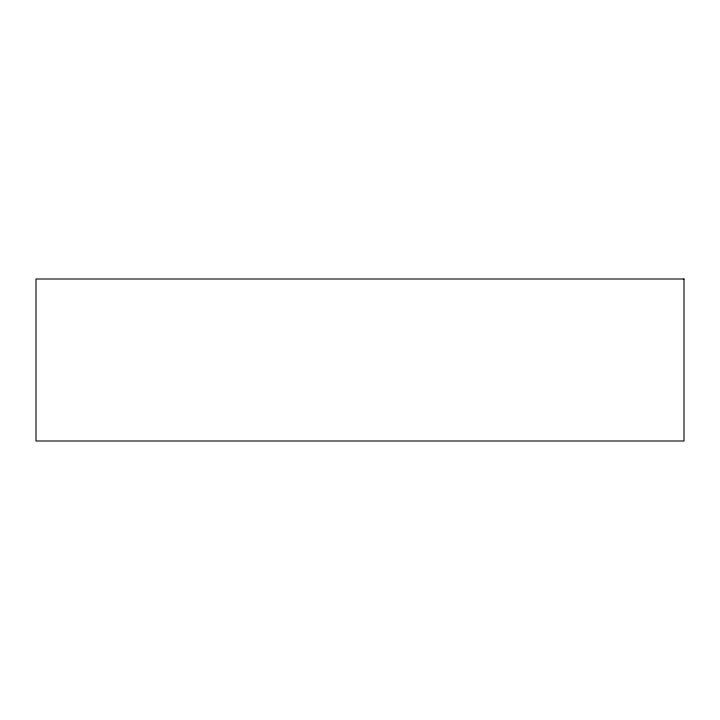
<?xml version="1.0" encoding="UTF-8"?>
<svg xmlns="http://www.w3.org/2000/svg" width="720" height="720" viewBox="0 0 720 720"><rect width="100%" height="100%" fill="white"/><g stroke="black" fill="none" stroke-linecap="round" stroke-linejoin="round"><path stroke-width="1.08" d="M684 279L36 279L36 441L684 441L684 279"/></g></svg>
